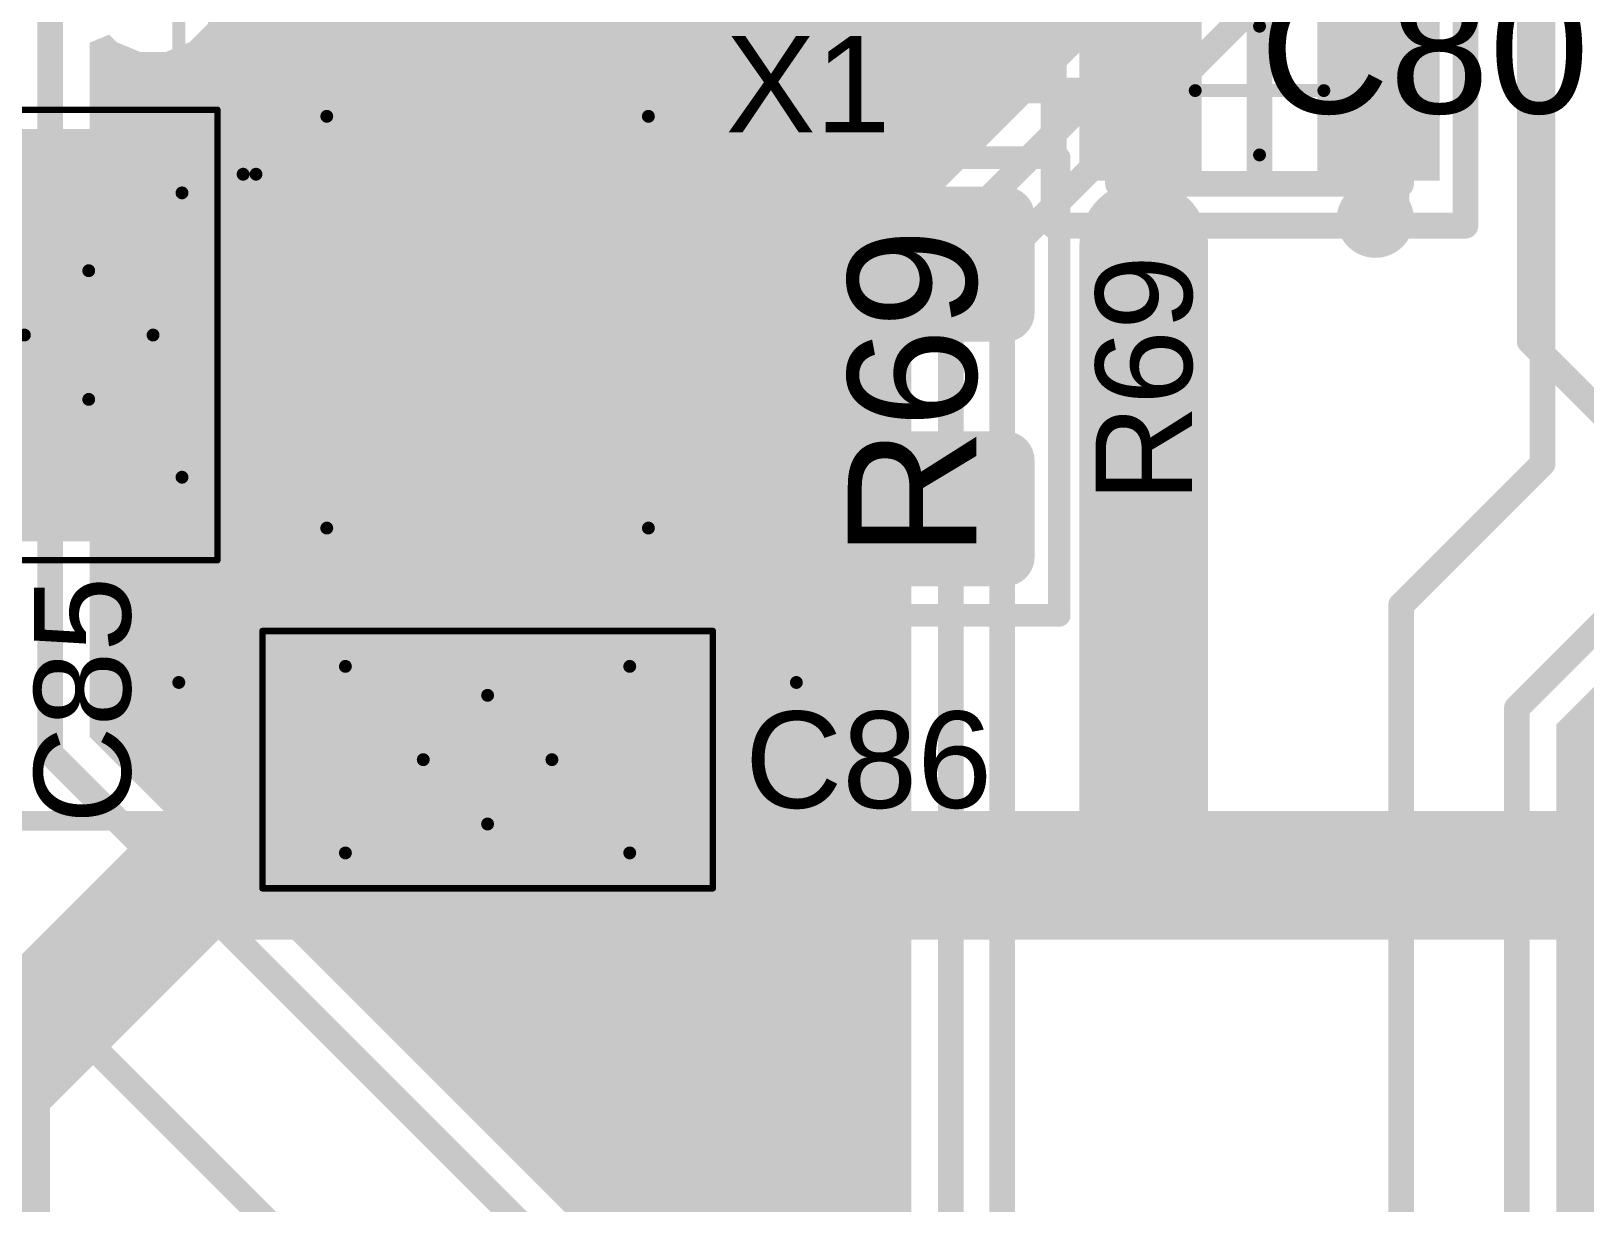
# Model space of a CAD drawing. Header units: inches. Extents: x -3 to 191, y -18 to 93.
# Drawn here: x 29.85 to 41.93, y 15.05 to 24.16 of the extents above; entities that cross this region are included whole.
import ezdxf

# ---------------------------------------------------------------- set-up
doc = ezdxf.new("R2010")
doc.units = ezdxf.units.IN
for name, color, linetype in [('Bottom Layer', 5, 'Continuous'), ('GND 1', 90, 'Continuous'), ('GND 2', 156, 'Continuous'), ('Mechanical 13', 56, 'Continuous'), ('Mechanical 15', 56, 'Continuous'), ('Mechanical 20', 56, 'Continuous'), ('PWR', 16, 'Continuous'), ('Signal L4', 76, 'Continuous'), ('Top 3D Body', 56, 'Continuous'), ('Top Assembly', 216, 'Continuous'), ('Top Component Center', 56, 'Continuous'), ('Top Courtyard', 56, 'Continuous'), ('Top Layer', 1, 'Continuous'), ('Top Overlay', 2, 'Continuous'), ('Top Paste', 8, 'Continuous'), ('Top Solder', 216, 'Continuous'), ('Via Holes', 16, 'Continuous')]:
    doc.layers.add(name, color=color, linetype=linetype)
doc.styles.add('Arial', font='', dxfattribs={"height": 0.2})
doc.styles.get('Arial').set_extended_font_data('Arial')

# ---------------------------------------------------------------- blocks, each defined once
blk = doc.blocks.new('ABM8272T3_163')
at = {"layer": 'Top Layer'}
for points in [[(-1.8, 1.4), (-0.5, 1.4), (-0.5, 0.35), (-1.8, 0.35)], [(0.5, 1.4), (1.8, 1.4), (1.8, 0.35), (0.5, 0.35)], [(-1.8, -0.35), (-0.5, -0.35), (-0.5, -1.4), (-1.8, -1.4)], [(0.5, -0.35), (1.8, -0.35), (1.8, -1.4), (0.5, -1.4)]]:
    blk.add_hatch(color=1, dxfattribs=at).paths.add_polyline_path(points)
at = {"layer": 'Top Paste'}
for points in [[(-1.8, 1.4), (-0.5, 1.4), (-0.5, 0.35), (-1.8, 0.35)], [(0.5, 1.4), (1.8, 1.4), (1.8, 0.35), (0.5, 0.35)], [(-1.8, -0.35), (-0.5, -0.35), (-0.5, -1.4), (-1.8, -1.4)], [(0.5, -0.35), (1.8, -0.35), (1.8, -1.4), (0.5, -1.4)]]:
    blk.add_hatch(color=8, dxfattribs=at).paths.add_polyline_path(points)
at = {"layer": 'Top Solder'}
for points in [[(-1.902, 1.502), (-0.398, 1.502), (-0.398, 0.248), (-1.902, 0.248)], [(0.398, 1.502), (1.902, 1.502), (1.902, 0.248), (0.398, 0.248)], [(-1.902, -0.248), (-0.398, -0.248), (-0.398, -1.502), (-1.902, -1.502)], [(0.398, -0.248), (1.902, -0.248), (1.902, -1.502), (0.398, -1.502)]]:
    blk.add_hatch(color=216, dxfattribs=at).paths.add_polyline_path(points)
at = {"layer": 'Mechanical 15'}
for points in [[(-1.6, -1.25, 0.1, 0.1, 0), (-1.6, 1.25, 0.1, 0.1, 0)], [(1.6, 1.25, 0.1, 0.1, 0), (-1.6, 1.25, 0.1, 0.1, 0)], [(1.6, -1.25, 0.1, 0.1, 0), (1.6, 1.25, 0.1, 0.1, 0)], [(1.6, -1.25, 0.1, 0.1, 0), (-1.6, -1.25, 0.1, 0.1, 0)]]:
    blk.add_lwpolyline(points, format="xyseb", dxfattribs=at)
for points in [[(-1.625, 1.25, 0.05, 0.05, 1), (-1.575, 1.25, 0.05, 0.05, 1)], [(-1.625, 1.25, 0.05, 0.05, 1), (-1.575, 1.25, 0.05, 0.05, 1)], [(1.575, 1.25, 0.05, 0.05, 1), (1.625, 1.25, 0.05, 0.05, 1)], [(1.575, 1.25, 0.05, 0.05, 1), (1.625, 1.25, 0.05, 0.05, 1)], [(-1.625, -1.25, 0.05, 0.05, 1), (-1.575, -1.25, 0.05, 0.05, 1)], [(-1.625, -1.25, 0.05, 0.05, 1), (-1.575, -1.25, 0.05, 0.05, 1)], [(1.575, -1.25, 0.05, 0.05, 1), (1.625, -1.25, 0.05, 0.05, 1)], [(1.575, -1.25, 0.05, 0.05, 1), (1.625, -1.25, 0.05, 0.05, 1)]]:
    blk.add_lwpolyline(points, format="xyseb", close=True, dxfattribs=at)
at = {"layer": 'Mechanical 20'}
for points in [[(-2.8, -2.4, 0.1, 0.1, 0), (-2.8, 2.4, 0.1, 0.1, 0)], [(2.8, 2.4, 0.1, 0.1, 0), (-2.8, 2.4, 0.1, 0.1, 0)], [(2.8, -2.4, 0.1, 0.1, 0), (2.8, 2.4, 0.1, 0.1, 0)], [(2.8, -2.4, 0.1, 0.1, 0), (-2.8, -2.4, 0.1, 0.1, 0)]]:
    blk.add_lwpolyline(points, format="xyseb", dxfattribs=at)
for points in [[(-2.825, 2.4, 0.05, 0.05, 1), (-2.775, 2.4, 0.05, 0.05, 1)], [(-2.825, 2.4, 0.05, 0.05, 1), (-2.775, 2.4, 0.05, 0.05, 1)], [(2.775, 2.4, 0.05, 0.05, 1), (2.825, 2.4, 0.05, 0.05, 1)], [(2.775, 2.4, 0.05, 0.05, 1), (2.825, 2.4, 0.05, 0.05, 1)], [(-2.825, -2.4, 0.05, 0.05, 1), (-2.775, -2.4, 0.05, 0.05, 1)], [(-2.825, -2.4, 0.05, 0.05, 1), (-2.775, -2.4, 0.05, 0.05, 1)], [(2.775, -2.4, 0.05, 0.05, 1), (2.825, -2.4, 0.05, 0.05, 1)], [(2.775, -2.4, 0.05, 0.05, 1), (2.825, -2.4, 0.05, 0.05, 1)]]:
    blk.add_lwpolyline(points, format="xyseb", close=True, dxfattribs=at)
at = {"layer": 'Top Overlay'}
for points in [[(0.2, 1.25, 0.2, 0.2, 0), (-0.2, 1.25, 0.2, 0.2, 0)], [(0.2, -1.25, 0.2, 0.2, 0), (-0.2, -1.25, 0.2, 0.2, 0)], [(-1.15, -1.9, 0.1, 0.1, -1), (-1.15, -1.8, 0.1, 0.1, 0)], [(-1.15, -1.8, 0.1, 0.1, -1), (-1.15, -1.9, 0.1, 0.1, 0)]]:
    blk.add_lwpolyline(points, format="xyseb", dxfattribs=at)
for points in [[(-0.25, 1.25, 0.1, 0.1, 1), (-0.15, 1.25, 0.1, 0.1, 1)], [(0.15, 1.25, 0.1, 0.1, 1), (0.25, 1.25, 0.1, 0.1, 1)], [(-0.25, -1.25, 0.1, 0.1, 1), (-0.15, -1.25, 0.1, 0.1, 1)], [(0.15, -1.25, 0.1, 0.1, 1), (0.25, -1.25, 0.1, 0.1, 1)], [(-1.175, -1.8, 0.05, 0.05, 1), (-1.125, -1.8, 0.05, 0.05, 1)], [(-1.175, -1.8, 0.05, 0.05, 1), (-1.125, -1.8, 0.05, 0.05, 1)], [(-1.175, -1.9, 0.05, 0.05, 1), (-1.125, -1.9, 0.05, 0.05, 1)], [(-1.175, -1.9, 0.05, 0.05, 1), (-1.125, -1.9, 0.05, 0.05, 1)]]:
    blk.add_lwpolyline(points, format="xyseb", close=True, dxfattribs=at)
blk = doc.blocks.new('RES_0805_247')
at = {"layer": 'Top Layer'}
h = blk.add_hatch(color=1, dxfattribs=at)
edge = h.paths.add_edge_path()
edge.add_arc((-1.325, 0.725), 0.125, 90, 180)
edge.add_line((-1.45, 0.725), (-1.45, -0.725))
edge.add_arc((-1.325, -0.725), 0.125, 180, 270)
edge.add_line((-1.325, -0.85), (-0.575, -0.85))
edge.add_arc((-0.575, -0.725), 0.125, 270, 360)
edge.add_line((-0.45, -0.725), (-0.45, 0.725))
edge.add_arc((-0.575, 0.725), 0.125, 0, 90)
edge.add_line((-0.575, 0.85), (-1.325, 0.85))
h = blk.add_hatch(color=1, dxfattribs=at)
edge = h.paths.add_edge_path()
edge.add_arc((0.575, 0.725), 0.125, 90, 180)
edge.add_line((0.45, 0.725), (0.45, -0.725))
edge.add_arc((0.575, -0.725), 0.125, 180, 270)
edge.add_line((0.575, -0.85), (1.325, -0.85))
edge.add_arc((1.325, -0.725), 0.125, 270, 360)
edge.add_line((1.45, -0.725), (1.45, 0.725))
edge.add_arc((1.325, 0.725), 0.125, 0, 90)
edge.add_line((1.325, 0.85), (0.575, 0.85))
at = {"layer": 'Top Paste'}
h = blk.add_hatch(color=8, dxfattribs=at)
edge = h.paths.add_edge_path()
edge.add_arc((-1.325, 0.725), 0.125, 90, 180)
edge.add_line((-1.45, 0.725), (-1.45, -0.725))
edge.add_arc((-1.325, -0.725), 0.125, 180, 270)
edge.add_line((-1.325, -0.85), (-0.575, -0.85))
edge.add_arc((-0.575, -0.725), 0.125, 270, 360)
edge.add_line((-0.45, -0.725), (-0.45, 0.725))
edge.add_arc((-0.575, 0.725), 0.125, 0, 90)
edge.add_line((-0.575, 0.85), (-1.325, 0.85))
h = blk.add_hatch(color=8, dxfattribs=at)
edge = h.paths.add_edge_path()
edge.add_arc((0.575, 0.725), 0.125, 90, 180)
edge.add_line((0.45, 0.725), (0.45, -0.725))
edge.add_arc((0.575, -0.725), 0.125, 180, 270)
edge.add_line((0.575, -0.85), (1.325, -0.85))
edge.add_arc((1.325, -0.725), 0.125, 270, 360)
edge.add_line((1.45, -0.725), (1.45, 0.725))
edge.add_arc((1.325, 0.725), 0.125, 0, 90)
edge.add_line((1.325, 0.85), (0.575, 0.85))
at = {"layer": 'Top Solder'}
h = blk.add_hatch(color=216, dxfattribs=at)
edge = h.paths.add_edge_path()
edge.add_arc((-1.325, 0.725), 0.227, 90, 180)
edge.add_line((-1.552, 0.725), (-1.552, -0.725))
edge.add_arc((-1.325, -0.725), 0.227, 180, 270)
edge.add_line((-1.325, -0.952), (-0.575, -0.952))
edge.add_arc((-0.575, -0.725), 0.227, 270, 360)
edge.add_line((-0.348, -0.725), (-0.348, 0.725))
edge.add_arc((-0.575, 0.725), 0.227, 0, 90)
edge.add_line((-0.575, 0.952), (-1.325, 0.952))
h = blk.add_hatch(color=216, dxfattribs=at)
edge = h.paths.add_edge_path()
edge.add_arc((0.575, 0.725), 0.227, 90, 180)
edge.add_line((0.348, 0.725), (0.348, -0.725))
edge.add_arc((0.575, -0.725), 0.227, 180, 270)
edge.add_line((0.575, -0.952), (1.325, -0.952))
edge.add_arc((1.325, -0.725), 0.227, 270, 360)
edge.add_line((1.552, -0.725), (1.552, 0.725))
edge.add_arc((1.325, 0.725), 0.227, 0, 90)
edge.add_line((1.325, 0.952), (0.575, 0.952))
at = {"layer": 'Mechanical 13'}
for points in [[(-1.778, 1.143, 0.175, 0.175, 0), (-1.778, -1.143, 0.175, 0.175, 0)], [(-1.778, 1.143, 0.175, 0.175, 0), (1.778, 1.143, 0.175, 0.175, 0)], [(1.778, 1.143, 0.175, 0.175, 0), (1.778, -1.143, 0.175, 0.175, 0)], [(-1.778, -1.143, 0.175, 0.175, 0), (1.778, -1.143, 0.175, 0.175, 0)]]:
    blk.add_lwpolyline(points, format="xyseb", dxfattribs=at)
for points in [[(-1.822, 1.143, 0.0875, 0.0875, 1), (-1.734, 1.143, 0.0875, 0.0875, 1)], [(-1.822, 1.143, 0.0875, 0.0875, 1), (-1.734, 1.143, 0.0875, 0.0875, 1)], [(1.734, 1.143, 0.0875, 0.0875, 1), (1.822, 1.143, 0.0875, 0.0875, 1)], [(1.734, 1.143, 0.0875, 0.0875, 1), (1.822, 1.143, 0.0875, 0.0875, 1)], [(-1.822, -1.143, 0.0875, 0.0875, 1), (-1.734, -1.143, 0.0875, 0.0875, 1)], [(-1.822, -1.143, 0.0875, 0.0875, 1), (-1.734, -1.143, 0.0875, 0.0875, 1)], [(1.734, -1.143, 0.0875, 0.0875, 1), (1.822, -1.143, 0.0875, 0.0875, 1)], [(1.734, -1.143, 0.0875, 0.0875, 1), (1.822, -1.143, 0.0875, 0.0875, 1)]]:
    blk.add_lwpolyline(points, format="xyseb", close=True, dxfattribs=at)
at = {"layer": 'Mechanical 13', "style": 'Arial'}
blk.add_text('R69', height=1, dxfattribs=at).set_placement((-1.333, -0.5))
blk = doc.blocks.new('CAPC2013X94X50NL20T25_439')
at = {"layer": 'Top Layer'}
for points in [[(-1.5, -0.725), (-1.5, 0.725), (-0.15, 0.725), (-0.15, -0.725)], [(0.15, -0.725), (0.15, 0.725), (1.5, 0.725), (1.5, -0.725)]]:
    blk.add_hatch(color=1, dxfattribs=at).paths.add_polyline_path(points)
at = {"layer": 'Top Paste'}
for points in [[(-1.5, -0.725), (-1.5, 0.725), (-0.15, 0.725), (-0.15, -0.725)], [(0.15, -0.725), (0.15, 0.725), (1.5, 0.725), (1.5, -0.725)]]:
    blk.add_hatch(color=8, dxfattribs=at).paths.add_polyline_path(points)
at = {"layer": 'Top Solder'}
for points in [[(-1.602, -0.827), (-1.602, 0.827), (-0.048, 0.827), (-0.048, -0.827)], [(0.048, -0.827), (0.048, 0.827), (1.602, 0.827), (1.602, -0.827)]]:
    blk.add_hatch(color=216, dxfattribs=at).paths.add_polyline_path(points)
at = {"layer": 'Mechanical 13'}
for points in [[(-1.105, -0.725, 0.1, 0.1, 0), (-1.105, 0.725, 0.1, 0.1, 0)], [(-1.105, 0.725, 0.1, 0.1, 0), (1.105, 0.725, 0.1, 0.1, 0)], [(1.105, -0.725, 0.1, 0.1, 0), (1.105, 0.725, 0.1, 0.1, 0)], [(-1.105, -0.725, 0.1, 0.1, 0), (1.105, -0.725, 0.1, 0.1, 0)]]:
    blk.add_lwpolyline(points, format="xyseb", dxfattribs=at)
for points in [[(-1.13, 0.725, 0.05, 0.05, 1), (-1.08, 0.725, 0.05, 0.05, 1)], [(-1.13, 0.725, 0.05, 0.05, 1), (-1.08, 0.725, 0.05, 0.05, 1)], [(1.08, 0.725, 0.05, 0.05, 1), (1.13, 0.725, 0.05, 0.05, 1)], [(1.08, 0.725, 0.05, 0.05, 1), (1.13, 0.725, 0.05, 0.05, 1)], [(-1.13, -0.725, 0.05, 0.05, 1), (-1.08, -0.725, 0.05, 0.05, 1)], [(-1.13, -0.725, 0.05, 0.05, 1), (-1.08, -0.725, 0.05, 0.05, 1)], [(1.08, -0.725, 0.05, 0.05, 1), (1.13, -0.725, 0.05, 0.05, 1)], [(1.08, -0.725, 0.05, 0.05, 1), (1.13, -0.725, 0.05, 0.05, 1)]]:
    blk.add_lwpolyline(points, format="xyseb", close=True, dxfattribs=at)
at = {"layer": 'Mechanical 15'}
for points in [[(-1.75, -1, 0.05, 0.05, 0), (-1.75, 1, 0.05, 0.05, 0)], [(-1.75, 1, 0.05, 0.05, 0), (1.75, 1, 0.05, 0.05, 0)], [(1.75, -1, 0.05, 0.05, 0), (1.75, 1, 0.05, 0.05, 0)], [(0, -0.5, 0.1, 0.1, 0), (0, 0.5, 0.1, 0.1, 0)], [(-0.5, 0, 0.1, 0.1, 0), (0.5, 0, 0.1, 0.1, 0)], [(-1.75, -1, 0.05, 0.05, 0), (1.75, -1, 0.05, 0.05, 0)]]:
    blk.add_lwpolyline(points, format="xyseb", dxfattribs=at)
for points in [[(-1.762, 1, 0.025, 0.025, 1), (-1.737, 1, 0.025, 0.025, 1)], [(-1.762, 1, 0.025, 0.025, 1), (-1.737, 1, 0.025, 0.025, 1)], [(1.738, 1, 0.025, 0.025, 1), (1.763, 1, 0.025, 0.025, 1)], [(1.738, 1, 0.025, 0.025, 1), (1.763, 1, 0.025, 0.025, 1)], [(-0.025, 0.5, 0.05, 0.05, 1), (0.025, 0.5, 0.05, 0.05, 1)], [(-0.525, 0, 0.05, 0.05, 1), (-0.475, 0, 0.05, 0.05, 1)], [(0.475, 0, 0.05, 0.05, 1), (0.525, 0, 0.05, 0.05, 1)], [(-0.025, -0.5, 0.05, 0.05, 1), (0.025, -0.5, 0.05, 0.05, 1)], [(-1.762, -1, 0.025, 0.025, 1), (-1.737, -1, 0.025, 0.025, 1)], [(-1.762, -1, 0.025, 0.025, 1), (-1.737, -1, 0.025, 0.025, 1)], [(1.738, -1, 0.025, 0.025, 1), (1.763, -1, 0.025, 0.025, 1)], [(1.738, -1, 0.025, 0.025, 1), (1.763, -1, 0.025, 0.025, 1)]]:
    blk.add_lwpolyline(points, format="xyseb", close=True, dxfattribs=at)
blk = doc.blocks.new('CAPC2013X94X50NL20T25_440')
at = {"layer": 'Top Layer'}
for points in [[(-1.5, -0.725), (-1.5, 0.725), (-0.15, 0.725), (-0.15, -0.725)], [(0.15, -0.725), (0.15, 0.725), (1.5, 0.725), (1.5, -0.725)]]:
    blk.add_hatch(color=1, dxfattribs=at).paths.add_polyline_path(points)
at = {"layer": 'Top Paste'}
for points in [[(-1.5, -0.725), (-1.5, 0.725), (-0.15, 0.725), (-0.15, -0.725)], [(0.15, -0.725), (0.15, 0.725), (1.5, 0.725), (1.5, -0.725)]]:
    blk.add_hatch(color=8, dxfattribs=at).paths.add_polyline_path(points)
at = {"layer": 'Top Solder'}
for points in [[(-1.602, -0.827), (-1.602, 0.827), (-0.048, 0.827), (-0.048, -0.827)], [(0.048, -0.827), (0.048, 0.827), (1.602, 0.827), (1.602, -0.827)]]:
    blk.add_hatch(color=216, dxfattribs=at).paths.add_polyline_path(points)
at = {"layer": 'Mechanical 13'}
for points in [[(-1.105, 0.725, 0.1, 0.1, 0), (-1.105, -0.725, 0.1, 0.1, 0)], [(-1.105, 0.725, 0.1, 0.1, 0), (1.105, 0.725, 0.1, 0.1, 0)], [(1.105, 0.725, 0.1, 0.1, 0), (1.105, -0.725, 0.1, 0.1, 0)], [(-1.105, -0.725, 0.1, 0.1, 0), (1.105, -0.725, 0.1, 0.1, 0)]]:
    blk.add_lwpolyline(points, format="xyseb", dxfattribs=at)
for points in [[(-1.13, 0.725, 0.05, 0.05, 1), (-1.08, 0.725, 0.05, 0.05, 1)], [(-1.13, 0.725, 0.05, 0.05, 1), (-1.08, 0.725, 0.05, 0.05, 1)], [(1.08, 0.725, 0.05, 0.05, 1), (1.13, 0.725, 0.05, 0.05, 1)], [(1.08, 0.725, 0.05, 0.05, 1), (1.13, 0.725, 0.05, 0.05, 1)], [(-1.13, -0.725, 0.05, 0.05, 1), (-1.08, -0.725, 0.05, 0.05, 1)], [(-1.13, -0.725, 0.05, 0.05, 1), (-1.08, -0.725, 0.05, 0.05, 1)], [(1.08, -0.725, 0.05, 0.05, 1), (1.13, -0.725, 0.05, 0.05, 1)], [(1.08, -0.725, 0.05, 0.05, 1), (1.13, -0.725, 0.05, 0.05, 1)]]:
    blk.add_lwpolyline(points, format="xyseb", close=True, dxfattribs=at)
at = {"layer": 'Mechanical 15'}
for points in [[(-1.75, 1, 0.05, 0.05, 0), (-1.75, -1, 0.05, 0.05, 0)], [(-1.75, 1, 0.05, 0.05, 0), (1.75, 1, 0.05, 0.05, 0)], [(1.75, 1, 0.05, 0.05, 0), (1.75, -1, 0.05, 0.05, 0)], [(0, 0.5, 0.1, 0.1, 0), (0, -0.5, 0.1, 0.1, 0)], [(-0.5, 0, 0.1, 0.1, 0), (0.5, 0, 0.1, 0.1, 0)], [(-1.75, -1, 0.05, 0.05, 0), (1.75, -1, 0.05, 0.05, 0)]]:
    blk.add_lwpolyline(points, format="xyseb", dxfattribs=at)
for points in [[(-1.762, 1, 0.025, 0.025, 1), (-1.737, 1, 0.025, 0.025, 1)], [(-1.762, 1, 0.025, 0.025, 1), (-1.737, 1, 0.025, 0.025, 1)], [(1.738, 1, 0.025, 0.025, 1), (1.763, 1, 0.025, 0.025, 1)], [(1.738, 1, 0.025, 0.025, 1), (1.763, 1, 0.025, 0.025, 1)], [(-0.025, 0.5, 0.05, 0.05, 1), (0.025, 0.5, 0.05, 0.05, 1)], [(-0.525, 0, 0.05, 0.05, 1), (-0.475, 0, 0.05, 0.05, 1)], [(0.475, 0, 0.05, 0.05, 1), (0.525, 0, 0.05, 0.05, 1)], [(-0.025, -0.5, 0.05, 0.05, 1), (0.025, -0.5, 0.05, 0.05, 1)], [(-1.762, -1, 0.025, 0.025, 1), (-1.737, -1, 0.025, 0.025, 1)], [(-1.762, -1, 0.025, 0.025, 1), (-1.737, -1, 0.025, 0.025, 1)], [(1.738, -1, 0.025, 0.025, 1), (1.763, -1, 0.025, 0.025, 1)], [(1.738, -1, 0.025, 0.025, 1), (1.763, -1, 0.025, 0.025, 1)]]:
    blk.add_lwpolyline(points, format="xyseb", close=True, dxfattribs=at)
blk = doc.blocks.new('FP_CC0805_EB_MFG_445')
at = {"layer": 'Top Layer'}
for points in [[(-1.4, 0.7), (-0.45, 0.7), (-0.45, -0.7), (-1.4, -0.7)], [(0.45, 0.7), (1.4, 0.7), (1.4, -0.7), (0.45, -0.7)]]:
    blk.add_hatch(color=1, dxfattribs=at).paths.add_polyline_path(points)
at = {"layer": 'Top Paste'}
for points in [[(-1.4, 0.7), (-0.45, 0.7), (-0.45, -0.7), (-1.4, -0.7)], [(0.45, 0.7), (1.4, 0.7), (1.4, -0.7), (0.45, -0.7)]]:
    blk.add_hatch(color=8, dxfattribs=at).paths.add_polyline_path(points)
at = {"layer": 'Top Solder'}
for points in [[(-1.4, 0.7), (-0.45, 0.7), (-0.45, -0.7), (-1.4, -0.7)], [(0.45, 0.7), (1.4, 0.7), (1.4, -0.7), (0.45, -0.7)]]:
    blk.add_hatch(color=216, dxfattribs=at).paths.add_polyline_path(points)
at = {"layer": 'Top 3D Body'}
for points in [[(-1.1, 0.725, 0.2, 0.2, 0), (1.1, 0.725, 0.2, 0.2, 0)], [(-1.1, -0.725, 0.2, 0.2, 0), (-1.1, 0.725, 0.2, 0.2, 0)], [(1.1, -0.725, 0.2, 0.2, 0), (1.1, 0.725, 0.2, 0.2, 0)], [(-1.1, -0.725, 0.2, 0.2, 0), (1.1, -0.725, 0.2, 0.2, 0)]]:
    blk.add_lwpolyline(points, format="xyseb", dxfattribs=at)
for points in [[(-1.15, 0.725, 0.1, 0.1, 1), (-1.05, 0.725, 0.1, 0.1, 1)], [(-1.15, 0.725, 0.1, 0.1, 1), (-1.05, 0.725, 0.1, 0.1, 1)], [(1.05, 0.725, 0.1, 0.1, 1), (1.15, 0.725, 0.1, 0.1, 1)], [(1.05, 0.725, 0.1, 0.1, 1), (1.15, 0.725, 0.1, 0.1, 1)], [(-1.15, -0.725, 0.1, 0.1, 1), (-1.05, -0.725, 0.1, 0.1, 1)], [(-1.15, -0.725, 0.1, 0.1, 1), (-1.05, -0.725, 0.1, 0.1, 1)], [(1.05, -0.725, 0.1, 0.1, 1), (1.15, -0.725, 0.1, 0.1, 1)], [(1.05, -0.725, 0.1, 0.1, 1), (1.15, -0.725, 0.1, 0.1, 1)]]:
    blk.add_lwpolyline(points, format="xyseb", close=True, dxfattribs=at)
at = {"layer": 'Top Assembly'}
for points in [[(-1.6, 1.05, 0.2, 0.2, 0), (1.6, 1.05, 0.2, 0.2, 0)], [(-1.6, -1.05, 0.2, 0.2, 0), (-1.6, 1.05, 0.2, 0.2, 0)], [(1.6, -1.05, 0.2, 0.2, 0), (1.6, 1.05, 0.2, 0.2, 0)], [(-1.6, -1.05, 0.2, 0.2, 0), (1.6, -1.05, 0.2, 0.2, 0)]]:
    blk.add_lwpolyline(points, format="xyseb", dxfattribs=at)
for points in [[(-1.65, 1.05, 0.1, 0.1, 1), (-1.55, 1.05, 0.1, 0.1, 1)], [(-1.65, 1.05, 0.1, 0.1, 1), (-1.55, 1.05, 0.1, 0.1, 1)], [(1.55, 1.05, 0.1, 0.1, 1), (1.65, 1.05, 0.1, 0.1, 1)], [(1.55, 1.05, 0.1, 0.1, 1), (1.65, 1.05, 0.1, 0.1, 1)], [(-1.65, -1.05, 0.1, 0.1, 1), (-1.55, -1.05, 0.1, 0.1, 1)], [(-1.65, -1.05, 0.1, 0.1, 1), (-1.55, -1.05, 0.1, 0.1, 1)], [(1.55, -1.05, 0.1, 0.1, 1), (1.65, -1.05, 0.1, 0.1, 1)], [(1.55, -1.05, 0.1, 0.1, 1), (1.65, -1.05, 0.1, 0.1, 1)]]:
    blk.add_lwpolyline(points, format="xyseb", close=True, dxfattribs=at)
at = {"layer": 'Top Component Center'}
for points in [[(0, -0.5, 0.1, 0.1, 0), (0, 0.5, 0.1, 0.1, 0)], [(-0.5, 0, 0.1, 0.1, 0), (0.5, 0, 0.1, 0.1, 0)]]:
    blk.add_lwpolyline(points, format="xyseb", dxfattribs=at)
for points in [[(-0.025, 0.5, 0.05, 0.05, 1), (0.025, 0.5, 0.05, 0.05, 1)], [(-0.525, 0, 0.05, 0.05, 1), (-0.475, 0, 0.05, 0.05, 1)], [(0.475, 0, 0.05, 0.05, 1), (0.525, 0, 0.05, 0.05, 1)], [(-0.025, -0.5, 0.05, 0.05, 1), (0.025, -0.5, 0.05, 0.05, 1)]]:
    blk.add_lwpolyline(points, format="xyseb", close=True, dxfattribs=at)
at = {"layer": 'Top Courtyard'}
for points in [[(-1.6, 1.05, 0.2, 0.2, 0), (1.6, 1.05, 0.2, 0.2, 0)], [(-1.6, -1.05, 0.2, 0.2, 0), (-1.6, 1.05, 0.2, 0.2, 0)], [(1.6, -1.05, 0.2, 0.2, 0), (1.6, 1.05, 0.2, 0.2, 0)], [(-1.6, -1.05, 0.2, 0.2, 0), (1.6, -1.05, 0.2, 0.2, 0)]]:
    blk.add_lwpolyline(points, format="xyseb", dxfattribs=at)
for points in [[(-1.65, 1.05, 0.1, 0.1, 1), (-1.55, 1.05, 0.1, 0.1, 1)], [(-1.65, 1.05, 0.1, 0.1, 1), (-1.55, 1.05, 0.1, 0.1, 1)], [(1.55, 1.05, 0.1, 0.1, 1), (1.65, 1.05, 0.1, 0.1, 1)], [(1.55, 1.05, 0.1, 0.1, 1), (1.65, 1.05, 0.1, 0.1, 1)], [(-1.65, -1.05, 0.1, 0.1, 1), (-1.55, -1.05, 0.1, 0.1, 1)], [(-1.65, -1.05, 0.1, 0.1, 1), (-1.55, -1.05, 0.1, 0.1, 1)], [(1.55, -1.05, 0.1, 0.1, 1), (1.65, -1.05, 0.1, 0.1, 1)], [(1.55, -1.05, 0.1, 0.1, 1), (1.65, -1.05, 0.1, 0.1, 1)]]:
    blk.add_lwpolyline(points, format="xyseb", close=True, dxfattribs=at)
at = {"layer": 'Top Overlay'}
blk.add_lwpolyline([(0, -0.725, 0.2, 0.2, 0), (0, 0.725, 0.2, 0.2, 0)], format="xyseb", dxfattribs=at)
for points in [[(-0.05, 0.725, 0.1, 0.1, 1), (0.05, 0.725, 0.1, 0.1, 1)], [(-0.05, -0.725, 0.1, 0.1, 1), (0.05, -0.725, 0.1, 0.1, 1)]]:
    blk.add_lwpolyline(points, format="xyseb", close=True, dxfattribs=at)
at = {"layer": 'Top Assembly', "style": 'Arial'}
blk.add_text('C80', height=1, rotation=360, dxfattribs=at).set_placement((0, -0.177))

msp = doc.modelspace()

# ---------------------------------------------------------------- hatches: boundary and pattern name
at = {"layer": 'Bottom Layer'}
msp.add_hatch(color=5, dxfattribs=at).paths.add_polyline_path([(39.394, 29.985), (39.394, 25.392), (36.784, 22.782), (36.717, 22.683), (36.694, 22.566), (36.694, 22.566), (36.694, 12.951), (36.694, 12.951), (36.717, 12.834), (36.784, 12.735), (39.506, 10.013), (39.376, 9.883), (39.358, 9.841), (39.179, 9.805), (30.306, 18.678), (30.306, 24.072), (30.458, 24.135), (30.517, 24.076), (30.701, 24), (30.899, 24), (31.083, 24.076), (31.224, 24.217), (31.3, 24.401), (31.3, 24.599), (31.224, 24.783), (31.146, 24.862), (31.908, 25.624), (32.078, 25.579), (32.125, 25.466), (32.266, 25.325), (32.449, 25.249), (32.648, 25.249), (32.832, 25.325), (32.973, 25.466), (33.049, 25.649), (33.049, 25.848), (33.029, 25.896), (33.327, 26.194), (36.104, 26.194), (36.206, 26.042), (36.18, 25.979), (36.18, 25.78), (36.256, 25.597), (36.323, 25.529), (36.393, 25.45), (36.323, 25.331), (36.276, 25.283), (36.2, 25.099), (36.2, 24.901), (36.276, 24.717), (36.417, 24.576), (36.601, 24.5), (36.799, 24.5), (36.983, 24.576), (37.124, 24.717), (37.2, 24.901), (37.2, 25.099), (37.124, 25.283), (37.056, 25.351), (37.01, 25.403), (37.037, 25.481), (37.201, 25.562), (37.247, 25.546), (37.317, 25.476), (37.501, 25.4), (37.699, 25.4), (37.883, 25.476), (38.024, 25.617), (38.1, 25.801), (38.1, 25.967), (39.116, 26.984), (39.183, 27.083), (39.206, 27.2), (39.206, 29.928), (39.358, 30.01)])
h = msp.add_hatch(color=5, dxfattribs=at)
edge = h.paths.add_edge_path()
edge.add_arc((35.3, 23.1), 0.3, 0, 360)
h = msp.add_hatch(color=5, dxfattribs=at)
edge = h.paths.add_edge_path()
edge.add_arc((40.3, 22.7), 0.3, 0, 360)
h = msp.add_hatch(color=5, dxfattribs=at)
edge = h.paths.add_edge_path()
edge.add_arc((38.5, 22.5), 0.3, 0, 360)
h = msp.add_hatch(color=5, dxfattribs=at)
edge = h.paths.add_edge_path()
edge.add_arc((30.8, 19.9), 0.3, 0, 360)
h = msp.add_hatch(color=5, dxfattribs=at)
edge = h.paths.add_edge_path()
edge.add_arc((32.525, 19.65), 0.3, 0, 360)
h = msp.add_hatch(color=5, dxfattribs=at)
h.paths.add_polyline_path([(44.417, 19.376), (44.601, 19.3), (44.799, 19.3), (44.889, 19.337), (45.041, 19.236), (45.041, 19.05), (44.825, 19.05), (44.679, 19.021), (44.555, 18.938), (44.472, 18.814), (44.443, 18.668), (44.443, 17.618), (44.472, 17.472), (44.555, 17.348), (44.679, 17.265), (44.825, 17.236), (46.175, 17.236), (46.321, 17.265), (46.445, 17.348), (46.528, 17.472), (46.548, 17.569), (46.702, 17.569), (46.722, 17.472), (46.805, 17.348), (46.929, 17.265), (47.075, 17.236), (48.425, 17.236), (48.571, 17.265), (48.695, 17.348), (48.778, 17.472), (48.807, 17.618), (48.807, 17.868), (49.421, 17.868), (49.484, 17.716), (48.684, 16.916), (48.617, 16.817), (48.594, 16.7), (48.594, 16.7), (48.594, 14.755), (45.684, 11.845), (45.617, 11.746), (45.594, 11.629), (45.594, 11.629), (45.594, 9.475), (45.476, 9.357), (45.4, 9.174), (45.4, 8.975), (45.476, 8.791), (45.617, 8.65), (45.678, 8.625), (45.713, 8.446), (45.367, 8.1), (45.201, 8.1), (45.017, 8.024), (44.876, 7.883), (44.8, 7.699), (44.8, 7.501), (44.876, 7.317), (45.017, 7.176), (45.201, 7.1), (45.399, 7.1), (45.583, 7.176), (45.724, 7.317), (45.8, 7.501), (45.8, 7.667), (46.716, 8.584), (46.716, 8.584), (46.783, 8.683), (46.806, 8.8), (46.806, 11.536), (49.175, 13.905), (49.344, 13.86), (49.391, 13.746), (49.503, 13.635), (48.684, 12.816), (48.617, 12.717), (48.594, 12.6), (48.594, 12.6), (48.594, 10.301), (48.476, 10.183), (48.4, 9.999), (48.4, 9.801), (48.476, 9.617), (48.617, 9.476), (48.801, 9.4), (48.999, 9.4), (49.183, 9.476), (49.324, 9.617), (49.4, 9.801), (49.4, 9.999), (49.324, 10.183), (49.206, 10.301), (49.206, 12.473), (49.854, 13.122), (50.054, 13.122), (50.054, 13.122), (50.1, 13.084), (50.1, 12.6), (50.894, 12.6), (50.894, 12.052), (50.006, 11.163), (49.912, 11.163), (49.729, 11.087), (49.588, 10.946), (49.512, 10.763), (49.512, 10.564), (49.588, 10.38), (49.729, 10.239), (49.912, 10.163), (50.111, 10.163), (50.295, 10.239), (50.436, 10.38), (50.512, 10.564), (50.512, 10.763), (50.5, 10.792), (51.06, 11.352), (51.236, 11.314), (51.276, 11.217), (51.417, 11.076), (51.418, 10.911), (49.01, 8.503), (48.821, 8.526), (48.75, 8.649), (48.569, 8.83), (48.346, 8.959), (48.098, 9.025), (47.842, 9.025), (47.594, 8.959), (47.371, 8.83), (47.19, 8.649), (47.061, 8.426), (46.995, 8.178), (46.995, 7.922), (47.061, 7.674), (47.19, 7.451), (47.371, 7.27), (47.594, 7.141), (47.842, 7.075), (48.098, 7.075), (48.346, 7.141), (48.569, 7.27), (48.689, 7.39), (48.841, 7.327), (48.841, 6.813), (48.41, 6.382), (48.346, 6.419), (48.098, 6.485), (47.842, 6.485), (47.594, 6.419), (47.371, 6.29), (47.19, 6.109), (47.061, 5.886), (46.995, 5.638), (46.995, 5.382), (47.061, 5.134), (47.19, 4.911), (47.22, 4.881), (47.162, 4.741), (46.343, 4.741), (41.605, 9.479), (41.641, 9.658), (41.683, 9.676), (41.824, 9.817), (41.9, 10.001), (41.9, 10.199), (41.824, 10.383), (41.706, 10.501), (41.706, 18.773), (42.427, 19.494), (44.299, 19.494)])
h.paths.add_polyline_path([(43.599, 19.1), (43.401, 19.1), (43.217, 19.024), (43.076, 18.883), (43, 18.699), (43, 18.501), (43.076, 18.317), (43.217, 18.176), (43.401, 18.1), (43.599, 18.1), (43.783, 18.176), (43.924, 18.317), (44, 18.501), (44, 18.699), (43.924, 18.883), (43.783, 19.024)], flags=0)
at = {"layer": 'GND 1'}
h = msp.add_hatch(color=90, dxfattribs=at)
edge = h.paths.add_edge_path()
edge.add_arc((35.3, 23.1), 0.3, 0, 360)
h = msp.add_hatch(color=90, dxfattribs=at)
edge = h.paths.add_edge_path()
edge.add_arc((40.3, 22.7), 0.3, 0, 360)
h = msp.add_hatch(color=90, dxfattribs=at)
edge = h.paths.add_edge_path()
edge.add_arc((38.5, 22.5), 0.3, 0, 360)
h = msp.add_hatch(color=90, dxfattribs=at)
edge = h.paths.add_edge_path()
edge.add_arc((30.8, 19.9), 0.3, 0, 360)
h = msp.add_hatch(color=90, dxfattribs=at)
edge = h.paths.add_edge_path()
edge.add_arc((32.525, 19.65), 0.3, 0, 360)
at = {"layer": 'GND 2'}
h = msp.add_hatch(color=156, dxfattribs=at)
edge = h.paths.add_edge_path()
edge.add_arc((35.3, 23.1), 0.3, 0, 360)
h = msp.add_hatch(color=156, dxfattribs=at)
edge = h.paths.add_edge_path()
edge.add_arc((40.3, 22.7), 0.3, 0, 360)
h = msp.add_hatch(color=156, dxfattribs=at)
edge = h.paths.add_edge_path()
edge.add_arc((38.5, 22.5), 0.3, 0, 360)
h = msp.add_hatch(color=156, dxfattribs=at)
edge = h.paths.add_edge_path()
edge.add_arc((30.8, 19.9), 0.3, 0, 360)
h = msp.add_hatch(color=156, dxfattribs=at)
edge = h.paths.add_edge_path()
edge.add_arc((32.525, 19.65), 0.3, 0, 360)
at = {"layer": 'PWR'}
h = msp.add_hatch(color=16, dxfattribs=at)
edge = h.paths.add_edge_path()
edge.add_arc((35.3, 23.1), 0.3, 0, 360)
h = msp.add_hatch(color=16, dxfattribs=at)
edge = h.paths.add_edge_path()
edge.add_arc((40.3, 22.7), 0.3, 0, 360)
h = msp.add_hatch(color=16, dxfattribs=at)
edge = h.paths.add_edge_path()
edge.add_arc((38.5, 22.5), 0.3, 0, 360)
h = msp.add_hatch(color=16, dxfattribs=at)
edge = h.paths.add_edge_path()
edge.add_arc((30.8, 19.9), 0.3, 0, 360)
h = msp.add_hatch(color=16, dxfattribs=at)
edge = h.paths.add_edge_path()
edge.add_arc((32.525, 19.65), 0.3, 0, 360)
at = {"layer": 'Signal L4'}
h = msp.add_hatch(color=76, dxfattribs=at)
edge = h.paths.add_edge_path()
edge.add_arc((35.3, 23.1), 0.3, 0, 360)
h = msp.add_hatch(color=76, dxfattribs=at)
edge = h.paths.add_edge_path()
edge.add_arc((40.3, 22.7), 0.3, 0, 360)
h = msp.add_hatch(color=76, dxfattribs=at)
edge = h.paths.add_edge_path()
edge.add_arc((38.5, 22.5), 0.3, 0, 360)
h = msp.add_hatch(color=76, dxfattribs=at)
edge = h.paths.add_edge_path()
edge.add_arc((30.8, 19.9), 0.3, 0, 360)
h = msp.add_hatch(color=76, dxfattribs=at)
edge = h.paths.add_edge_path()
edge.add_arc((32.525, 19.65), 0.3, 0, 360)
at = {"layer": 'Top Layer'}
h = msp.add_hatch(color=1, dxfattribs=at)
edge = h.paths.add_edge_path()
edge.add_arc((35.3, 23.1), 0.3, 0, 360)
h = msp.add_hatch(color=1, dxfattribs=at)
edge = h.paths.add_edge_path()
edge.add_arc((40.3, 22.7), 0.3, 0, 360)
h = msp.add_hatch(color=1, dxfattribs=at)
edge = h.paths.add_edge_path()
edge.add_arc((38.5, 22.5), 0.3, 0, 360)
h = msp.add_hatch(color=1, dxfattribs=at)
edge = h.paths.add_edge_path()
edge.add_arc((30.8, 19.9), 0.3, 0, 360)
h = msp.add_hatch(color=1, dxfattribs=at)
edge = h.paths.add_edge_path()
edge.add_arc((32.525, 19.65), 0.3, 0, 360)
at = {"layer": 'Via Holes'}
h = msp.add_hatch(color=7, dxfattribs=at)
edge = h.paths.add_edge_path()
edge.add_arc((35.3, 23.1), 0.15, 0, 360)
h = msp.add_hatch(color=7, dxfattribs=at)
edge = h.paths.add_edge_path()
edge.add_arc((40.3, 22.7), 0.15, 0, 360)
h = msp.add_hatch(color=7, dxfattribs=at)
edge = h.paths.add_edge_path()
edge.add_arc((38.5, 22.5), 0.15, 0, 360)
h = msp.add_hatch(color=7, dxfattribs=at)
edge = h.paths.add_edge_path()
edge.add_arc((30.8, 19.9), 0.15, 0, 360)
h = msp.add_hatch(color=7, dxfattribs=at)
edge = h.paths.add_edge_path()
edge.add_arc((32.525, 19.65), 0.15, 0, 360)

# ---------------------------------------------------------------- linework, layer by layer
at = {"layer": 'Bottom Layer'}
for points in [[(41.6, 20.8, 0.2, 0.2, 0), (41.6, 34.5, 0.2, 0.2, 0)], [(30, 18.551, 0.2, 0.2, 0), (30, 27.933, 0.2, 0.2, 0)], [(37.4, 22.4, 0.2, 0.2, 0), (40.5, 25.5, 0.2, 0.2, 0)], [(37, 22.566, 0.2, 0.2, 0), (39.7, 25.266, 0.2, 0.2, 0)], [(37, 12.951, 0.2, 0.2, 0), (37, 22.566, 0.2, 0.2, 0)], [(37.4, 13.4, 0.2, 0.2, 0), (37.4, 22.4, 0.2, 0.2, 0)], [(40.5, 19.7, 0.2, 0.2, 0), (41.6, 20.8, 0.2, 0.2, 0)], [(41.4, 18.9, 0.2, 0.2, 0), (42.3, 19.8, 0.2, 0.2, 0)], [(40.5, 11.149, 0.2, 0.2, 0), (40.5, 19.7, 0.2, 0.2, 0)], [(41.4, 10.1, 0.2, 0.2, 0), (41.4, 18.9, 0.2, 0.2, 0)], [(30, 18.551, 0.2, 0.2, 0), (39.551, 9, 0.2, 0.2, 0)], [(29.3, 17.3, 0.2, 0.2, 0), (43.2, 3.4, 0.2, 0.2, 0)]]:
    msp.add_lwpolyline(points, format="xyseb", dxfattribs=at)
for points in [[(36.95, 22.566, 0.1, 0.1, 1), (37.05, 22.566, 0.1, 0.1, 1)], [(36.95, 22.566, 0.1, 0.1, 1), (37.05, 22.566, 0.1, 0.1, 1)], [(37.35, 22.4, 0.1, 0.1, 1), (37.45, 22.4, 0.1, 0.1, 1)], [(37.35, 22.4, 0.1, 0.1, 1), (37.45, 22.4, 0.1, 0.1, 1)], [(41.55, 20.8, 0.1, 0.1, 1), (41.65, 20.8, 0.1, 0.1, 1)], [(41.55, 20.8, 0.1, 0.1, 1), (41.65, 20.8, 0.1, 0.1, 1)], [(40.45, 19.7, 0.1, 0.1, 1), (40.55, 19.7, 0.1, 0.1, 1)], [(40.45, 19.7, 0.1, 0.1, 1), (40.55, 19.7, 0.1, 0.1, 1)], [(41.35, 18.9, 0.1, 0.1, 1), (41.45, 18.9, 0.1, 0.1, 1)], [(41.35, 18.9, 0.1, 0.1, 1), (41.45, 18.9, 0.1, 0.1, 1)], [(29.95, 18.551, 0.1, 0.1, 1), (30.05, 18.551, 0.1, 0.1, 1)], [(29.95, 18.551, 0.1, 0.1, 1), (30.05, 18.551, 0.1, 0.1, 1)]]:
    msp.add_lwpolyline(points, format="xyseb", close=True, dxfattribs=at)
at = {"layer": 'PWR'}
for points in [[(38.5, 17.6, 1, 1, 0), (38.5, 22.5, 1, 1, 0)], [(29.5, 16, 1, 1, 0), (31.1, 17.6, 1, 1, 0)], [(31.1, 17.6, 1, 1, 0), (38.5, 17.6, 1, 1, 0)], [(38.5, 17.6, 1, 1, 0), (54.6, 17.6, 1, 1, 0)], [(29.5, 11.2, 1, 1, 0), (29.5, 16, 1, 1, 0)]]:
    msp.add_lwpolyline(points, format="xyseb", dxfattribs=at)
for points in [[(38.25, 22.5, 0.5, 0.5, 1), (38.75, 22.5, 0.5, 0.5, 1)], [(30.85, 17.6, 0.5, 0.5, 1), (31.35, 17.6, 0.5, 0.5, 1)], [(30.85, 17.6, 0.5, 0.5, 1), (31.35, 17.6, 0.5, 0.5, 1)], [(38.25, 17.6, 0.5, 0.5, 1), (38.75, 17.6, 0.5, 0.5, 1)], [(38.25, 17.6, 0.5, 0.5, 1), (38.75, 17.6, 0.5, 0.5, 1)], [(38.25, 17.6, 0.5, 0.5, 1), (38.75, 17.6, 0.5, 0.5, 1)], [(29.25, 16, 0.5, 0.5, 1), (29.75, 16, 0.5, 0.5, 1)], [(29.25, 16, 0.5, 0.5, 1), (29.75, 16, 0.5, 0.5, 1)]]:
    msp.add_lwpolyline(points, format="xyseb", close=True, dxfattribs=at)
at = {"layer": 'Signal L4'}
for points in [[(28.4, 19.4, 0.254, 0.254, 0), (34, 25, 0.254, 0.254, 0)], [(27.3, 19.7, 0.254, 0.254, 0), (32.1, 24.5, 0.254, 0.254, 0)], [(27.976, 18.024, 0.152, 0.152, 0), (48.624, 18.024, 0.152, 0.152, 0)]]:
    msp.add_lwpolyline(points, format="xyseb", dxfattribs=at)
at = {"layer": 'Top Layer'}
for points in [[(34.417, 26.383, 0.2, 0.2, 0), (37.1, 23.7, 0.2, 0.2, 0)], [(32.5, 23.075, 0.2, 0.2, 0), (32.5, 24.75, 0.2, 0.2, 0)], [(35.25, 24.75, 0.2, 0.2, 0), (36.473, 23.527, 0.2, 0.2, 0)], [(41.5, 21.75, 0.2, 0.2, 0), (41.5, 24.379, 0.2, 0.2, 0)], [(40.313, 23.687, 0.5, 0.5, 0), (40.325, 23.7, 0.5, 0.5, 0)], [(40.313, 22.713, 0.5, 0.5, 0), (40.313, 23.687, 0.5, 0.5, 0)], [(37.1, 23.7, 0.2, 0.2, 0), (38.475, 23.7, 0.2, 0.2, 0)], [(38.475, 23.7, 0.2, 0.2, 0), (38.5, 23.675, 0.2, 0.2, 0)], [(38.5, 22.5, 0.2, 0.2, 0), (38.5, 23.675, 0.2, 0.2, 0)], [(36.473, 22.577, 0.2, 0.2, 0), (36.473, 23.527, 0.2, 0.2, 0)], [(34.275, 23.05, 0.5, 0.5, 0), (34.306, 23.081, 0.5, 0.5, 0)], [(34.306, 23.081, 0.5, 0.5, 0), (35.281, 23.081, 0.5, 0.5, 0)], [(35.281, 23.081, 0.5, 0.5, 0), (35.3, 23.1, 0.5, 0.5, 0)], [(34.318, 23.167, 0.2, 0.2, 0), (34.7, 23.1, 0.2, 0.2, 0)], [(34.7, 23.1, 0.2, 0.2, 0), (35.3, 23.1, 0.2, 0.2, 0)], [(30.3, 22.625, 0.2, 0.2, 0), (30.725, 23.05, 0.2, 0.2, 0)], [(30.725, 23.05, 0.2, 0.2, 0), (32.525, 23.05, 0.2, 0.2, 0)], [(32.5, 23.075, 0.2, 0.2, 0), (32.525, 23.05, 0.2, 0.2, 0)], [(32.8, 21.45, 0.5, 0.5, 0), (34.275, 22.925, 0.5, 0.5, 0)], [(40.3, 22.7, 0.5, 0.5, 0), (40.313, 22.713, 0.5, 0.5, 0)], [(36.473, 22.577, 0.2, 0.2, 0), (36.7, 22.35, 0.2, 0.2, 0)], [(41.5, 21.75, 0.2, 0.2, 0), (43.5, 19.75, 0.2, 0.2, 0)], [(32.8, 21.025, 0.5, 0.5, 0), (32.8, 21.45, 0.5, 0.5, 0)], [(32.525, 20.75, 0.5, 0.5, 0), (32.8, 21.025, 0.5, 0.5, 0)], [(30.3, 20.975, 0.5, 0.5, 0), (30.413, 20.863, 0.5, 0.5, 0)], [(30.413, 20.863, 0.5, 0.5, 0), (30.681, 20.594, 0.5, 0.5, 0)], [(30.413, 20.863, 0.5, 0.5, 0), (32.413, 20.863, 0.5, 0.5, 0)], [(32.413, 20.863, 0.5, 0.5, 0), (32.525, 20.75, 0.5, 0.5, 0)], [(32.525, 19.675, 0.5, 0.5, 0), (32.525, 20.75, 0.5, 0.5, 0)], [(30.681, 20.594, 0.5, 0.5, 0), (30.731, 20.594, 0.5, 0.5, 0)], [(30.731, 20.594, 0.5, 0.5, 0), (30.775, 20.55, 0.5, 0.5, 0)], [(30.775, 19.952, 0.5, 0.5, 0), (30.775, 20.55, 0.5, 0.5, 0)], [(34.225, 20.7, 0.2, 0.2, 0), (34.275, 20.75, 0.2, 0.2, 0)], [(34.225, 18.5, 0.2, 0.2, 0), (34.225, 20.7, 0.2, 0.2, 0)], [(34.275, 20.75, 0.2, 0.2, 0), (34.575, 20.45, 0.2, 0.2, 0)], [(34.575, 20.45, 0.2, 0.2, 0), (36.7, 20.45, 0.2, 0.2, 0)], [(30.775, 19.952, 0.5, 0.5, 0), (30.8, 19.927, 0.5, 0.5, 0)], [(30.8, 19.9, 0.5, 0.5, 0), (30.8, 19.927, 0.5, 0.5, 0)], [(32.525, 19.675, 0.5, 0.5, 0), (32.55, 19.65, 0.5, 0.5, 0)], [(32.544, 19.644, 0.5, 0.5, 0), (32.55, 19.65, 0.5, 0.5, 0)], [(32.544, 18.531, 0.5, 0.5, 0), (32.544, 19.644, 0.5, 0.5, 0)], [(32.544, 18.531, 0.5, 0.5, 0), (32.575, 18.5, 0.5, 0.5, 0)]]:
    msp.add_lwpolyline(points, format="xyseb", dxfattribs=at)
for points in [[(40.188, 23.687, 0.25, 0.25, 1), (40.438, 23.687, 0.25, 0.25, 1)], [(40.188, 23.687, 0.25, 0.25, 1), (40.438, 23.687, 0.25, 0.25, 1)], [(40.2, 23.7, 0.25, 0.25, 1), (40.45, 23.7, 0.25, 0.25, 1)], [(37.05, 23.7, 0.1, 0.1, 1), (37.15, 23.7, 0.1, 0.1, 1)], [(37.05, 23.7, 0.1, 0.1, 1), (37.15, 23.7, 0.1, 0.1, 1)], [(38.425, 23.7, 0.1, 0.1, 1), (38.525, 23.7, 0.1, 0.1, 1)], [(38.425, 23.7, 0.1, 0.1, 1), (38.525, 23.7, 0.1, 0.1, 1)], [(38.45, 23.675, 0.1, 0.1, 1), (38.55, 23.675, 0.1, 0.1, 1)], [(38.45, 23.675, 0.1, 0.1, 1), (38.55, 23.675, 0.1, 0.1, 1)], [(36.423, 23.527, 0.1, 0.1, 1), (36.523, 23.527, 0.1, 0.1, 1)], [(36.423, 23.527, 0.1, 0.1, 1), (36.523, 23.527, 0.1, 0.1, 1)], [(34.181, 23.081, 0.25, 0.25, 1), (34.431, 23.081, 0.25, 0.25, 1)], [(34.181, 23.081, 0.25, 0.25, 1), (34.431, 23.081, 0.25, 0.25, 1)], [(35.156, 23.081, 0.25, 0.25, 1), (35.406, 23.081, 0.25, 0.25, 1)], [(35.156, 23.081, 0.25, 0.25, 1), (35.406, 23.081, 0.25, 0.25, 1)], [(35.175, 23.1, 0.25, 0.25, 1), (35.425, 23.1, 0.25, 0.25, 1)], [(34.15, 23.05, 0.25, 0.25, 1), (34.4, 23.05, 0.25, 0.25, 1)], [(34.268, 23.167, 0.1, 0.1, 1), (34.368, 23.167, 0.1, 0.1, 1)], [(34.65, 23.1, 0.1, 0.1, 1), (34.75, 23.1, 0.1, 0.1, 1)], [(34.65, 23.1, 0.1, 0.1, 1), (34.75, 23.1, 0.1, 0.1, 1)], [(35.25, 23.1, 0.1, 0.1, 1), (35.35, 23.1, 0.1, 0.1, 1)], [(30.675, 23.05, 0.1, 0.1, 1), (30.775, 23.05, 0.1, 0.1, 1)], [(30.675, 23.05, 0.1, 0.1, 1), (30.775, 23.05, 0.1, 0.1, 1)], [(32.45, 23.075, 0.1, 0.1, 1), (32.55, 23.075, 0.1, 0.1, 1)], [(32.45, 23.075, 0.1, 0.1, 1), (32.55, 23.075, 0.1, 0.1, 1)], [(32.475, 23.05, 0.1, 0.1, 1), (32.575, 23.05, 0.1, 0.1, 1)], [(32.475, 23.05, 0.1, 0.1, 1), (32.575, 23.05, 0.1, 0.1, 1)], [(34.15, 22.925, 0.25, 0.25, 1), (34.4, 22.925, 0.25, 0.25, 1)], [(40.175, 22.7, 0.25, 0.25, 1), (40.425, 22.7, 0.25, 0.25, 1)], [(40.188, 22.713, 0.25, 0.25, 1), (40.438, 22.713, 0.25, 0.25, 1)], [(40.188, 22.713, 0.25, 0.25, 1), (40.438, 22.713, 0.25, 0.25, 1)], [(30.25, 22.625, 0.1, 0.1, 1), (30.35, 22.625, 0.1, 0.1, 1)], [(36.423, 22.577, 0.1, 0.1, 1), (36.523, 22.577, 0.1, 0.1, 1)], [(36.423, 22.577, 0.1, 0.1, 1), (36.523, 22.577, 0.1, 0.1, 1)], [(38.45, 22.5, 0.1, 0.1, 1), (38.55, 22.5, 0.1, 0.1, 1)], [(36.65, 22.35, 0.1, 0.1, 1), (36.75, 22.35, 0.1, 0.1, 1)], [(41.45, 21.75, 0.1, 0.1, 1), (41.55, 21.75, 0.1, 0.1, 1)], [(41.45, 21.75, 0.1, 0.1, 1), (41.55, 21.75, 0.1, 0.1, 1)], [(32.675, 21.45, 0.25, 0.25, 1), (32.925, 21.45, 0.25, 0.25, 1)], [(32.675, 21.45, 0.25, 0.25, 1), (32.925, 21.45, 0.25, 0.25, 1)], [(32.675, 21.025, 0.25, 0.25, 1), (32.925, 21.025, 0.25, 0.25, 1)], [(32.675, 21.025, 0.25, 0.25, 1), (32.925, 21.025, 0.25, 0.25, 1)], [(30.175, 20.975, 0.25, 0.25, 1), (30.425, 20.975, 0.25, 0.25, 1)], [(30.288, 20.863, 0.25, 0.25, 1), (30.538, 20.863, 0.25, 0.25, 1)], [(30.288, 20.863, 0.25, 0.25, 1), (30.538, 20.863, 0.25, 0.25, 1)], [(30.288, 20.863, 0.25, 0.25, 1), (30.538, 20.863, 0.25, 0.25, 1)], [(32.288, 20.863, 0.25, 0.25, 1), (32.538, 20.863, 0.25, 0.25, 1)], [(32.288, 20.863, 0.25, 0.25, 1), (32.538, 20.863, 0.25, 0.25, 1)], [(32.4, 20.75, 0.25, 0.25, 1), (32.65, 20.75, 0.25, 0.25, 1)], [(32.4, 20.75, 0.25, 0.25, 1), (32.65, 20.75, 0.25, 0.25, 1)], [(32.4, 20.75, 0.25, 0.25, 1), (32.65, 20.75, 0.25, 0.25, 1)], [(30.556, 20.594, 0.25, 0.25, 1), (30.806, 20.594, 0.25, 0.25, 1)], [(30.556, 20.594, 0.25, 0.25, 1), (30.806, 20.594, 0.25, 0.25, 1)], [(30.606, 20.594, 0.25, 0.25, 1), (30.856, 20.594, 0.25, 0.25, 1)], [(30.606, 20.594, 0.25, 0.25, 1), (30.856, 20.594, 0.25, 0.25, 1)], [(30.65, 20.55, 0.25, 0.25, 1), (30.9, 20.55, 0.25, 0.25, 1)], [(30.65, 20.55, 0.25, 0.25, 1), (30.9, 20.55, 0.25, 0.25, 1)], [(34.175, 20.7, 0.1, 0.1, 1), (34.275, 20.7, 0.1, 0.1, 1)], [(34.175, 20.7, 0.1, 0.1, 1), (34.275, 20.7, 0.1, 0.1, 1)], [(34.225, 20.75, 0.1, 0.1, 1), (34.325, 20.75, 0.1, 0.1, 1)], [(34.225, 20.75, 0.1, 0.1, 1), (34.325, 20.75, 0.1, 0.1, 1)], [(34.525, 20.45, 0.1, 0.1, 1), (34.625, 20.45, 0.1, 0.1, 1)], [(34.525, 20.45, 0.1, 0.1, 1), (34.625, 20.45, 0.1, 0.1, 1)], [(36.65, 20.45, 0.1, 0.1, 1), (36.75, 20.45, 0.1, 0.1, 1)], [(30.65, 19.952, 0.25, 0.25, 1), (30.9, 19.952, 0.25, 0.25, 1)], [(30.65, 19.952, 0.25, 0.25, 1), (30.9, 19.952, 0.25, 0.25, 1)], [(30.675, 19.927, 0.25, 0.25, 1), (30.925, 19.927, 0.25, 0.25, 1)], [(30.675, 19.927, 0.25, 0.25, 1), (30.925, 19.927, 0.25, 0.25, 1)], [(30.675, 19.9, 0.25, 0.25, 1), (30.925, 19.9, 0.25, 0.25, 1)], [(32.4, 19.675, 0.25, 0.25, 1), (32.65, 19.675, 0.25, 0.25, 1)], [(32.4, 19.675, 0.25, 0.25, 1), (32.65, 19.675, 0.25, 0.25, 1)], [(32.419, 19.644, 0.25, 0.25, 1), (32.669, 19.644, 0.25, 0.25, 1)], [(32.419, 19.644, 0.25, 0.25, 1), (32.669, 19.644, 0.25, 0.25, 1)], [(32.425, 19.65, 0.25, 0.25, 1), (32.675, 19.65, 0.25, 0.25, 1)], [(32.425, 19.65, 0.25, 0.25, 1), (32.675, 19.65, 0.25, 0.25, 1)], [(32.419, 18.531, 0.25, 0.25, 1), (32.669, 18.531, 0.25, 0.25, 1)], [(32.419, 18.531, 0.25, 0.25, 1), (32.669, 18.531, 0.25, 0.25, 1)], [(32.45, 18.5, 0.25, 0.25, 1), (32.7, 18.5, 0.25, 0.25, 1)], [(34.175, 18.5, 0.1, 0.1, 1), (34.275, 18.5, 0.1, 0.1, 1)]]:
    msp.add_lwpolyline(points, format="xyseb", close=True, dxfattribs=at)

# ---------------------------------------------------------------- block references
for name, p in [('FP_CC0805_EB_MFG_445', (39.4, 23.7)), ('CAPC2013X94X50NL20T25_439', (33.4, 18.5))]:
    msp.add_blockref(name, p)
for name, p, rotation in [('ABM8272T3_163', (33.4, 21.9), 270), ('CAPC2013X94X50NL20T25_440', (30.3, 21.8), 90), ('RES_0805_247', (36.7, 21.4), 90)]:
    msp.add_blockref(name, p, dxfattribs=dict(rotation=rotation))

# ---------------------------------------------------------------- texts
at = {"layer": 'Top Overlay', "style": 'Arial'}
for s, p in [('X1', (35.25, 23.375)), ('C86', (35.4, 18.125))]:
    msp.add_text(s, height=0.75, dxfattribs=at).set_placement(p)
for s, p in [('R69', (38.875, 20.5)), ('C85', (30.625, 18))]:
    msp.add_text(s, height=0.75, rotation=90, dxfattribs=at).set_placement(p)

doc.saveas('drawing.dxf')
